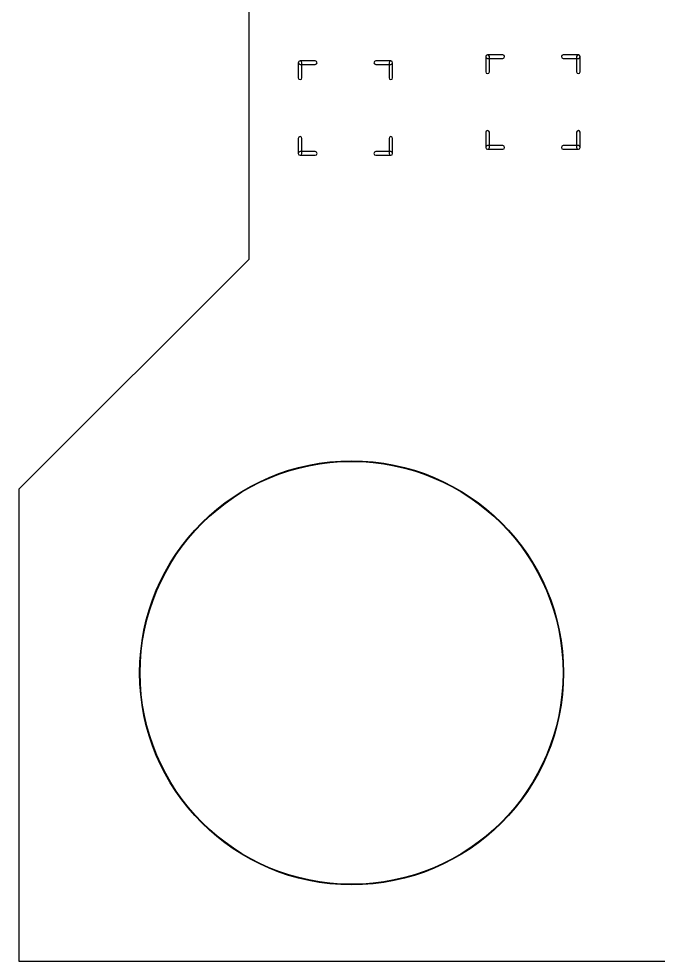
# Model space of a CAD drawing. Extents: x 0 to 11.2, y 0 to 11.2.
# Drawn here: x 0 to 1.057, y 0 to 1.557 of the extents above; entities that cross this region are included whole.
import ezdxf

# ---------------------------------------------------------------- set-up
doc = ezdxf.new("R2010")
doc.units = 0
doc.layers.add('20', color=53, linetype='CONTINUOUS')
doc.layers.add('21', color=253, linetype='CONTINUOUS')

msp = doc.modelspace()

# ---------------------------------------------------------------- linework, layer by layer
at = {"layer": '20'}
for p, q in [((0.38, 10.06), (0.38, 1.16)), ((0.38, 1.16), (0, 0.78)), ((0, 0.78), (0, 0)), ((0, 0), (11.21, 0))]:
    msp.add_line(p, q, dxfattribs=at)
for radius in [0.350487, 0.349502]:
    msp.add_circle((0.550131, 0.476546), radius, dxfattribs=at)
at = {"layer": '21'}
for points in [[(0.778, 1.47), (0.778, 1.495, 1), (0.772, 1.495), (0.772, 1.47, 1)], [(0.775, 1.492), (0.8, 1.492, 1), (0.8, 1.498), (0.775, 1.498, 1)], [(0.9, 1.492), (0.925, 1.492, 1), (0.925, 1.498), (0.9, 1.498, 1)], [(0.922, 1.495), (0.922, 1.47, 1), (0.928, 1.47), (0.928, 1.495, 1)], [(0.468, 1.46), (0.468, 1.485, 1), (0.462, 1.485), (0.462, 1.46, 1)], [(0.465, 1.482), (0.49, 1.482, 1), (0.49, 1.488), (0.465, 1.488, 1)], [(0.59, 1.482), (0.615, 1.482, 1), (0.615, 1.488), (0.59, 1.488, 1)], [(0.612, 1.485), (0.612, 1.46, 1), (0.618, 1.46), (0.618, 1.485, 1)], [(0.778, 1.345), (0.778, 1.37, 1), (0.772, 1.37), (0.772, 1.345, 1)], [(0.922, 1.37), (0.922, 1.345, 1), (0.928, 1.345), (0.928, 1.37, 1)], [(0.468, 1.335), (0.468, 1.36, 1), (0.462, 1.36), (0.462, 1.335, 1)], [(0.612, 1.36), (0.612, 1.335, 1), (0.618, 1.335), (0.618, 1.36, 1)], [(0.8, 1.348), (0.775, 1.348, 1), (0.775, 1.342), (0.8, 1.342, 1)], [(0.925, 1.348), (0.9, 1.348, 1), (0.9, 1.342), (0.925, 1.342, 1)], [(0.49, 1.338), (0.465, 1.338, 1), (0.465, 1.332), (0.49, 1.332, 1)], [(0.615, 1.338), (0.59, 1.338, 1), (0.59, 1.332), (0.615, 1.332, 1)]]:
    msp.add_lwpolyline(points, format="xyb", close=True, dxfattribs=at)

doc.saveas('drawing.dxf')
